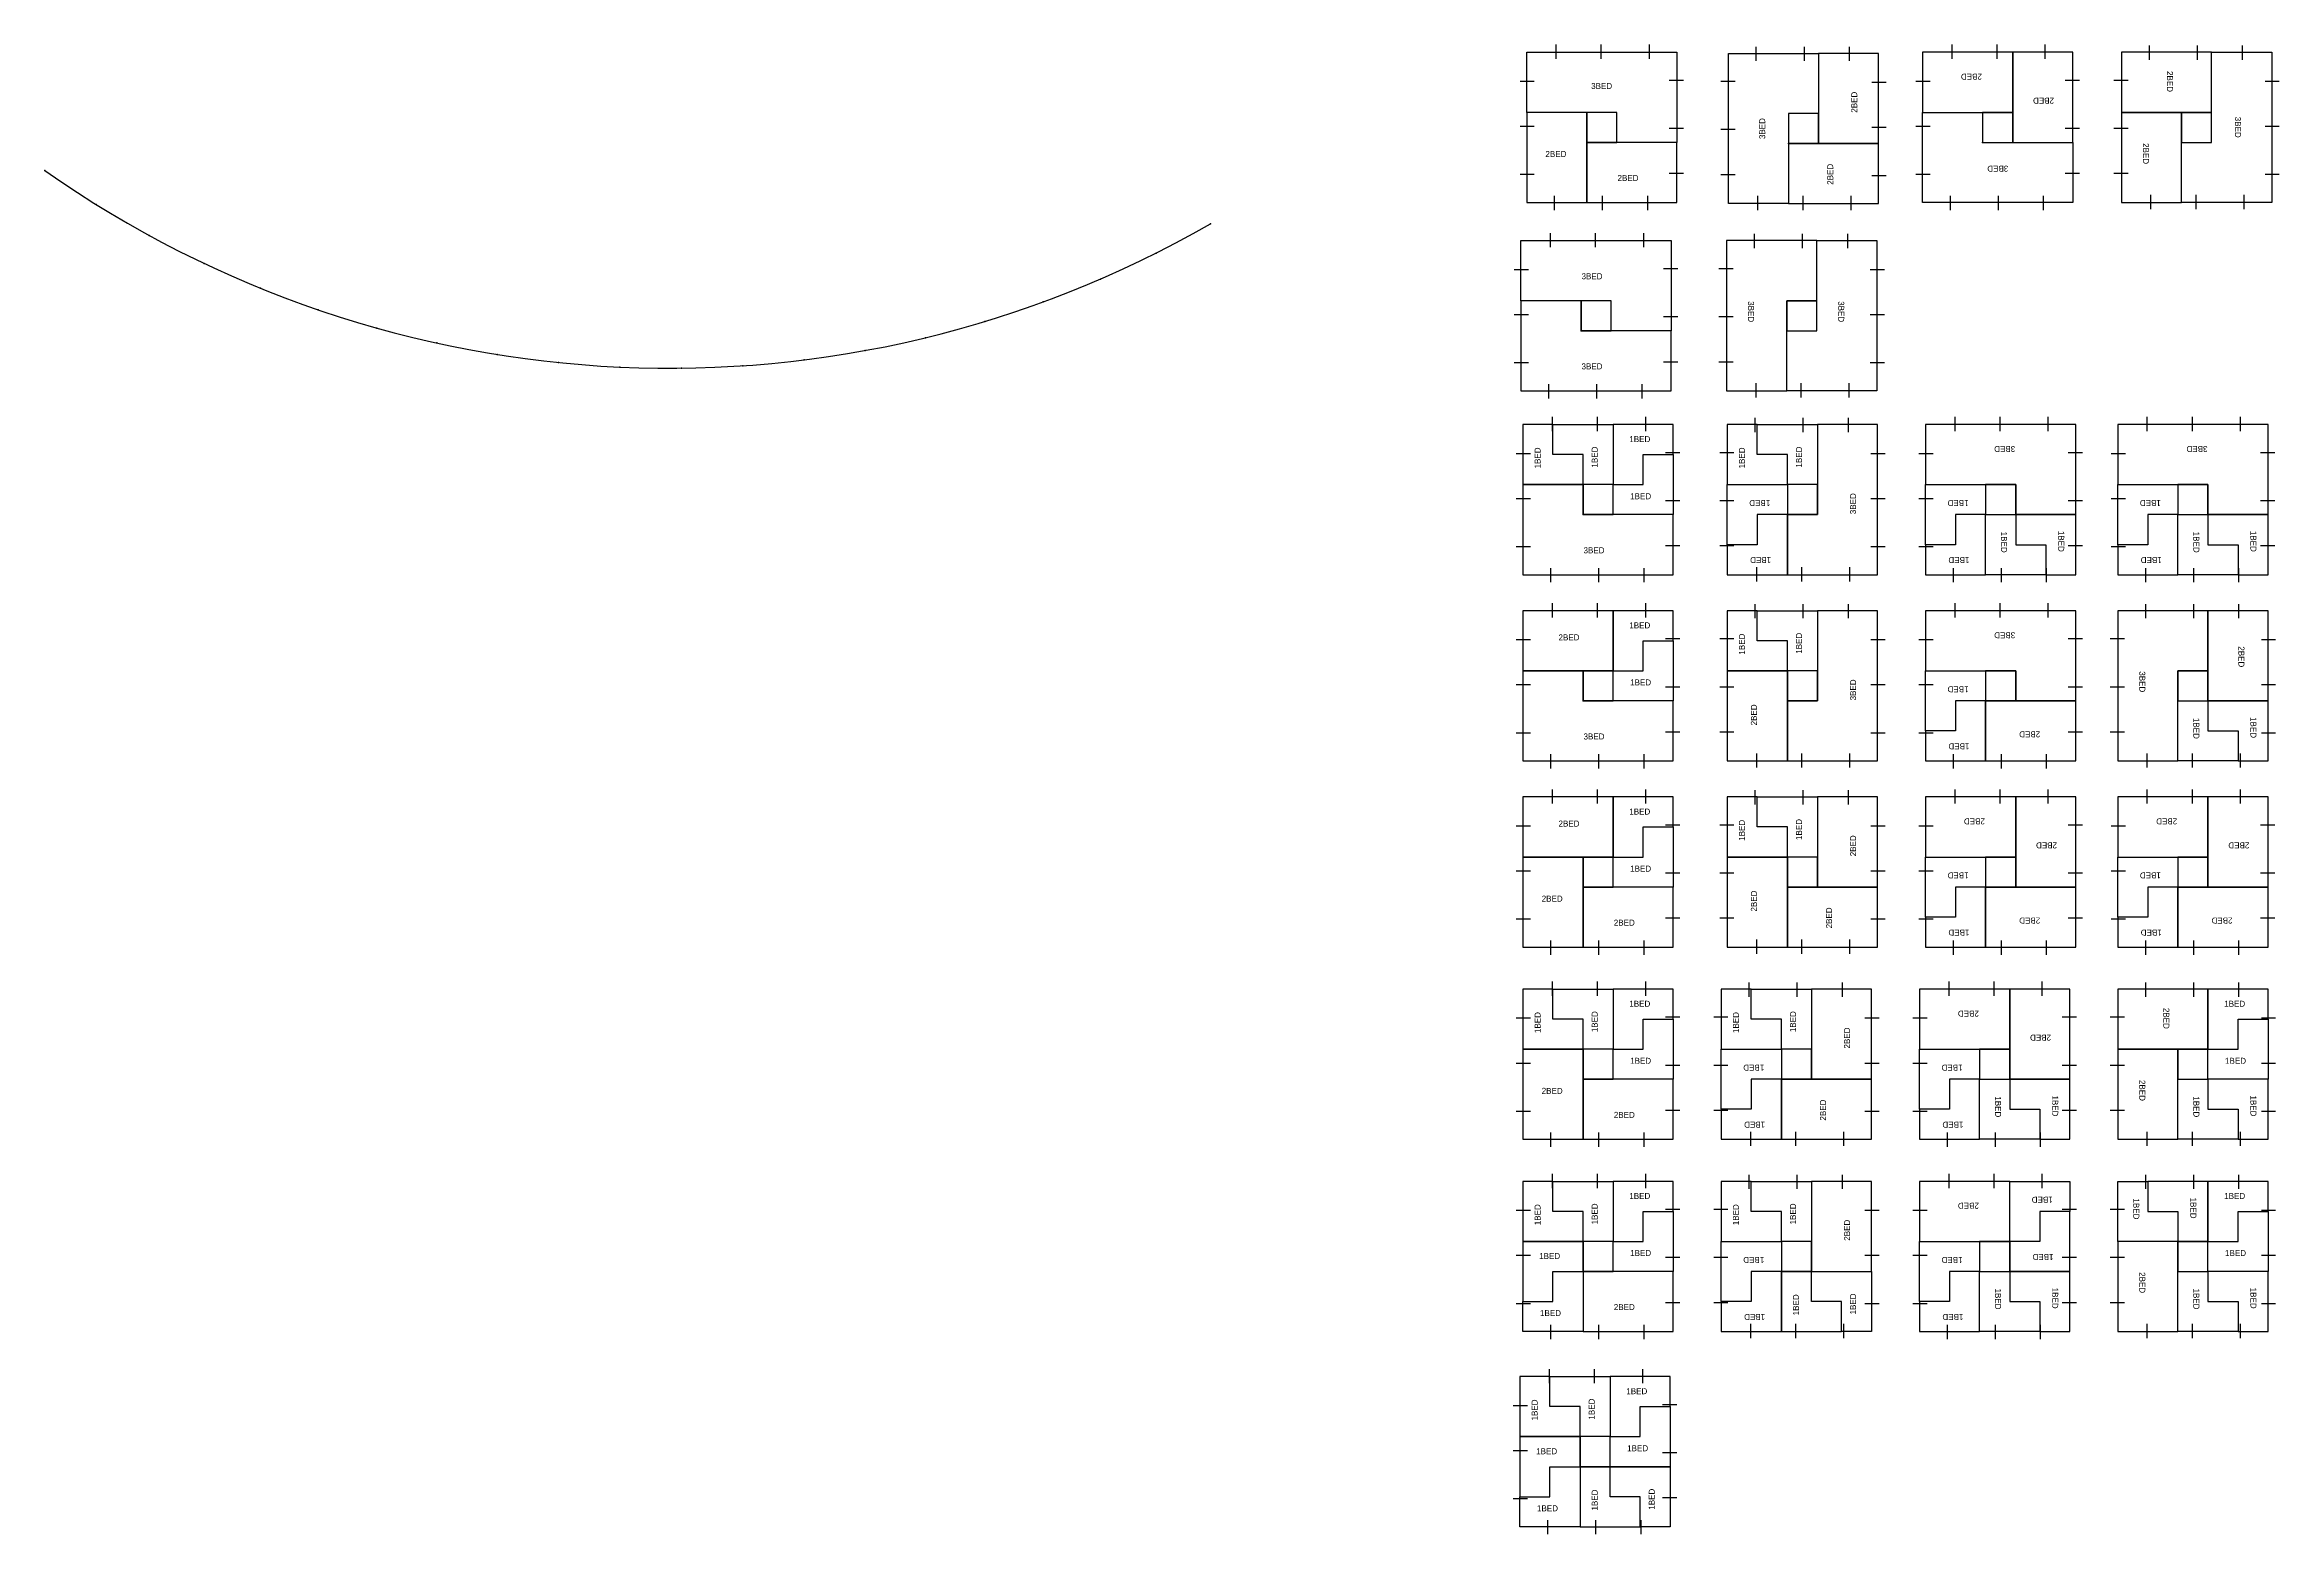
# Model space of a CAD drawing. Extents: x -37 to 335, y -216 to 226.
# Drawn here: x -37 to 334.9, y -215.8 to 32.2 of the extents above; entities that cross this region are included whole.
import ezdxf

# ---------------------------------------------------------------- set-up
doc = ezdxf.new("R2010")
doc.units = 0
doc.header["$LTSCALE"] = 1000
for name, color, linetype in [('FLOORPLATE$T1$11111111V1', 7, 'CONTINUOUS'), ('FLOORPLATE$T1$2111111V1', 7, 'CONTINUOUS'), ('FLOORPLATE$T1$2111111V2', 7, 'CONTINUOUS'), ('FLOORPLATE$T1$2111111V3', 7, 'CONTINUOUS'), ('FLOORPLATE$T1$2111111V4', 7, 'CONTINUOUS'), ('FLOORPLATE$T1$221111V1', 7, 'CONTINUOUS'), ('FLOORPLATE$T1$221111V2', 7, 'CONTINUOUS'), ('FLOORPLATE$T1$221111V3', 7, 'CONTINUOUS'), ('FLOORPLATE$T1$221111V4', 7, 'CONTINUOUS'), ('FLOORPLATE$T1$22211V1', 7, 'CONTINUOUS'), ('FLOORPLATE$T1$22211V2', 7, 'CONTINUOUS'), ('FLOORPLATE$T1$22211V3', 7, 'CONTINUOUS'), ('FLOORPLATE$T1$22211V4', 7, 'CONTINUOUS'), ('FLOORPLATE$T1$31111V1', 7, 'CONTINUOUS'), ('FLOORPLATE$T1$31111V2', 7, 'CONTINUOUS'), ('FLOORPLATE$T1$31111V3', 7, 'CONTINUOUS'), ('FLOORPLATE$T1$31111V4', 7, 'CONTINUOUS'), ('FLOORPLATE$T1$3211V1', 7, 'CONTINUOUS'), ('FLOORPLATE$T1$3211V2', 7, 'CONTINUOUS'), ('FLOORPLATE$T1$3211V3', 7, 'CONTINUOUS'), ('FLOORPLATE$T1$3211V4', 7, 'CONTINUOUS'), ('FLOORPLATE$T1$322V1', 7, 'CONTINUOUS'), ('FLOORPLATE$T1$322V2', 7, 'CONTINUOUS'), ('FLOORPLATE$T1$322V3', 7, 'CONTINUOUS'), ('FLOORPLATE$T1$322V4', 7, 'CONTINUOUS'), ('FLOORPLATE$T1$33V1', 7, 'CONTINUOUS'), ('FLOORPLATE$T1$33V2', 7, 'CONTINUOUS'), ('VIEW', 7, 'CONTINUOUS')]:
    doc.layers.add(name, color=color, linetype=linetype)

msp = doc.modelspace()

# ---------------------------------------------------------------- linework, layer by layer
at = {"layer": 'FLOORPLATE$T1$11111111V1'}
for p, q in [((213.35, -188.24), (213.35, -190.61)), ((220.86, -188.24), (220.86, -190.61)), ((228.87, -188.24), (228.87, -190.61)), ((209.76, -194.35), (207.39, -194.35)), ((232.24, -194.13), (234.61, -194.13)), ((209.76, -201.86), (207.39, -201.86)), ((232.24, -202.14), (234.61, -202.14)), ((209.76, -209.87), (207.39, -209.87)), ((232.24, -209.65), (234.61, -209.65)), ((213.13, -215.76), (213.13, -213.39)), ((221.14, -215.76), (221.14, -213.39)), ((228.65, -215.76), (228.65, -213.39))]:
    msp.add_line(p, q, dxfattribs=at)
for points in [[(218.5, -199.5), (218.5, -194.5), (213.5, -194.5), (213.5, -189.5), (208.5, -189.5), (208.5, -199.5)], [(213.5, -194.5), (213.5, -189.5), (223.5, -189.5), (223.5, -199.5), (218.5, -199.5), (218.5, -194.5)], [(223.5, -199.5), (228.5, -199.5), (228.5, -194.5), (233.5, -194.5), (233.5, -189.5), (223.5, -189.5)], [(228.5, -194.5), (233.5, -194.5), (233.5, -204.5), (223.5, -204.5), (223.5, -199.5), (228.5, -199.5)], [(208.5, -209.5), (213.5, -209.5), (213.5, -204.5), (218.5, -204.5), (218.5, -199.5), (208.5, -199.5)], [(218.5, -204.5), (223.5, -204.5), (223.5, -199.5), (218.5, -199.5)], [(213.5, -204.5), (218.5, -204.5), (218.5, -214.5), (208.5, -214.5), (208.5, -209.5), (213.5, -209.5)], [(228.5, -214.5), (228.5, -209.5), (223.5, -209.5), (223.5, -204.5), (218.5, -204.5), (218.5, -214.5)], [(223.5, -209.5), (223.5, -204.5), (233.5, -204.5), (233.5, -214.5), (228.5, -214.5), (228.5, -209.5)]]:
    msp.add_lwpolyline(points, close=True, dxfattribs=at)
msp.add_point((218.5, -204.5), dxfattribs=at)
at = {"layer": 'FLOORPLATE$T1$2111111V1'}
for p, q in [((213.85, -155.74), (213.85, -158.11)), ((221.36, -155.74), (221.36, -158.11)), ((229.37, -155.74), (229.37, -158.11)), ((210.26, -161.85), (207.89, -161.85)), ((232.74, -161.63), (235.11, -161.63)), ((210.26, -169.36), (207.89, -169.36)), ((232.74, -169.64), (235.11, -169.64)), ((210.26, -177.37), (207.89, -177.37)), ((232.74, -177.15), (235.11, -177.15)), ((213.63, -183.26), (213.63, -180.89)), ((221.64, -183.26), (221.64, -180.89)), ((229.15, -183.26), (229.15, -180.89))]:
    msp.add_line(p, q, dxfattribs=at)
for points in [[(219, -167), (219, -162), (214, -162), (214, -157), (209, -157), (209, -167)], [(214, -162), (214, -157), (224, -157), (224, -167), (219, -167), (219, -162)], [(224, -167), (229, -167), (229, -162), (234, -162), (234, -157), (224, -157)], [(229, -162), (234, -162), (234, -172), (224, -172), (224, -167), (229, -167)], [(209, -177), (214, -177), (214, -172), (219, -172), (219, -167), (209, -167)], [(219, -172), (224, -172), (224, -167), (219, -167)], [(214, -172), (219, -172), (219, -182), (209, -182), (209, -177), (214, -177)], [(219, -182), (234, -182), (234, -172), (219, -172)]]:
    msp.add_lwpolyline(points, close=True, dxfattribs=at)
msp.add_point((219, -172), dxfattribs=at)
at = {"layer": 'FLOORPLATE$T1$2111111V2'}
for p, q in [((246.63, -158.26), (246.63, -155.89)), ((254.64, -158.26), (254.64, -155.89)), ((262.15, -158.26), (262.15, -155.89)), ((240.74, -161.63), (243.11, -161.63)), ((268.26, -161.85), (265.89, -161.85)), ((240.74, -169.64), (243.11, -169.64)), ((268.26, -169.36), (265.89, -169.36)), ((240.74, -177.15), (243.11, -177.15)), ((268.26, -177.37), (265.89, -177.37)), ((246.85, -180.74), (246.85, -183.11)), ((254.36, -180.74), (254.36, -183.11)), ((262.37, -180.74), (262.37, -183.11))]:
    msp.add_line(p, q, dxfattribs=at)
for points in [[(252, -167), (252, -162), (247, -162), (247, -157), (242, -157), (242, -167)], [(247, -162), (247, -157), (257, -157), (257, -167), (252, -167), (252, -162)], [(267, -172), (267, -157), (257, -157), (257, -172)], [(247, -177), (242, -177), (242, -167), (252, -167), (252, -172), (247, -172)], [(257, -172), (257, -167), (252, -167), (252, -172)], [(252, -172), (247, -172), (247, -177), (242, -177), (242, -182), (252, -182)], [(262, -182), (262, -177), (257, -177), (257, -172), (252, -172), (252, -182)], [(257, -177), (257, -172), (267, -172), (267, -182), (262, -182), (262, -177)]]:
    msp.add_lwpolyline(points, close=True, dxfattribs=at)
msp.add_point((252, -172), dxfattribs=at)
at = {"layer": 'FLOORPLATE$T1$2111111V3'}
for p, q in [((279.85, -155.74), (279.85, -158.11)), ((287.36, -155.74), (287.36, -158.11)), ((295.37, -155.74), (295.37, -158.11)), ((276.26, -161.85), (273.89, -161.85)), ((298.74, -161.63), (301.11, -161.63)), ((276.26, -169.36), (273.89, -169.36)), ((298.74, -169.64), (301.11, -169.64)), ((276.26, -177.37), (273.89, -177.37)), ((298.74, -177.15), (301.11, -177.15)), ((279.63, -183.26), (279.63, -180.89)), ((287.64, -183.26), (287.64, -180.89)), ((295.15, -183.26), (295.15, -180.89))]:
    msp.add_line(p, q, dxfattribs=at)
for points in [[(290, -157), (275, -157), (275, -167), (290, -167)], [(295, -167), (290, -167), (290, -157), (300, -157), (300, -162), (295, -162)], [(300, -162), (295, -162), (295, -167), (290, -167), (290, -172), (300, -172)], [(280, -177), (275, -177), (275, -167), (285, -167), (285, -172), (280, -172)], [(290, -167), (285, -167), (285, -172), (290, -172)], [(285, -172), (280, -172), (280, -177), (275, -177), (275, -182), (285, -182)], [(295, -177), (295, -182), (285, -182), (285, -172), (290, -172), (290, -177)], [(290, -172), (290, -177), (295, -177), (295, -182), (300, -182), (300, -172)]]:
    msp.add_lwpolyline(points, close=True, dxfattribs=at)
msp.add_point((285, -172), dxfattribs=at)
at = {"layer": 'FLOORPLATE$T1$2111111V4'}
for p, q in [((312.63, -158.26), (312.63, -155.89)), ((320.64, -158.26), (320.64, -155.89)), ((328.15, -158.26), (328.15, -155.89)), ((306.74, -161.63), (309.11, -161.63)), ((334.26, -161.85), (331.89, -161.85)), ((306.74, -169.64), (309.11, -169.64)), ((334.26, -169.36), (331.89, -169.36)), ((306.74, -177.15), (309.11, -177.15)), ((334.26, -177.37), (331.89, -177.37)), ((312.85, -180.74), (312.85, -183.11)), ((320.36, -180.74), (320.36, -183.11)), ((328.37, -180.74), (328.37, -183.11))]:
    msp.add_line(p, q, dxfattribs=at)
for points in [[(318, -162), (318, -167), (308, -167), (308, -157), (313, -157), (313, -162)], [(313, -157), (313, -162), (318, -162), (318, -167), (323, -167), (323, -157)], [(323, -167), (328, -167), (328, -162), (333, -162), (333, -157), (323, -157)], [(328, -162), (333, -162), (333, -172), (323, -172), (323, -167), (328, -167)], [(308, -167), (308, -182), (318, -182), (318, -167)], [(318, -167), (318, -172), (323, -172), (323, -167)], [(328, -177), (328, -182), (318, -182), (318, -172), (323, -172), (323, -177)], [(323, -172), (323, -177), (328, -177), (328, -182), (333, -182), (333, -172)]]:
    msp.add_lwpolyline(points, close=True, dxfattribs=at)
msp.add_point((318, -172), dxfattribs=at)
at = {"layer": 'FLOORPLATE$T1$221111V1'}
for p, q in [((213.85, -123.74), (213.85, -126.11)), ((221.36, -123.74), (221.36, -126.11)), ((229.37, -123.74), (229.37, -126.11)), ((210.26, -129.85), (207.89, -129.85)), ((232.74, -129.63), (235.11, -129.63)), ((210.26, -137.36), (207.89, -137.36)), ((232.74, -137.64), (235.11, -137.64)), ((210.26, -145.37), (207.89, -145.37)), ((232.74, -145.15), (235.11, -145.15)), ((213.63, -151.26), (213.63, -148.89)), ((221.64, -151.26), (221.64, -148.89)), ((229.15, -151.26), (229.15, -148.89))]:
    msp.add_line(p, q, dxfattribs=at)
for points in [[(219, -135), (219, -130), (214, -130), (214, -125), (209, -125), (209, -135)], [(214, -130), (214, -125), (224, -125), (224, -135), (219, -135), (219, -130)], [(224, -135), (229, -135), (229, -130), (234, -130), (234, -125), (224, -125)], [(229, -130), (234, -130), (234, -140), (224, -140), (224, -135), (229, -135)], [(209, -150), (219, -150), (219, -135), (209, -135)], [(219, -140), (224, -140), (224, -135), (219, -135)], [(219, -150), (234, -150), (234, -140), (219, -140)]]:
    msp.add_lwpolyline(points, close=True, dxfattribs=at)
msp.add_point((219, -140), dxfattribs=at)
at = {"layer": 'FLOORPLATE$T1$221111V2'}
for p, q in [((246.63, -126.26), (246.63, -123.89)), ((254.64, -126.26), (254.64, -123.89)), ((262.15, -126.26), (262.15, -123.89)), ((240.74, -129.63), (243.11, -129.63)), ((268.26, -129.85), (265.89, -129.85)), ((268.26, -137.36), (265.89, -137.36)), ((240.74, -137.64), (243.11, -137.64)), ((240.74, -145.15), (243.11, -145.15)), ((246.85, -148.74), (246.85, -151.11)), ((254.36, -148.74), (254.36, -151.11)), ((262.37, -148.74), (262.37, -151.11)), ((268.26, -145.37), (265.89, -145.37))]:
    msp.add_line(p, q, dxfattribs=at)
for points in [[(252, -135), (252, -130), (247, -130), (247, -125), (242, -125), (242, -135)], [(247, -130), (247, -125), (257, -125), (257, -135), (252, -135), (252, -130)], [(267, -140), (267, -125), (257, -125), (257, -140)], [(247, -145), (242, -145), (242, -135), (252, -135), (252, -140), (247, -140)], [(257, -140), (257, -135), (252, -135), (252, -140)], [(252, -140), (247, -140), (247, -145), (242, -145), (242, -150), (252, -150)], [(267, -150), (267, -140), (252, -140), (252, -150)]]:
    msp.add_lwpolyline(points, close=True, dxfattribs=at)
msp.add_point((252, -140), dxfattribs=at)
at = {"layer": 'FLOORPLATE$T1$221111V3'}
for p, q in [((279.85, -123.74), (279.85, -126.11)), ((287.36, -123.74), (287.36, -126.11)), ((295.37, -123.74), (295.37, -126.11)), ((276.26, -129.85), (273.89, -129.85)), ((298.74, -129.63), (301.11, -129.63)), ((276.26, -137.36), (273.89, -137.36)), ((298.74, -137.64), (301.11, -137.64)), ((276.26, -145.37), (273.89, -145.37)), ((298.74, -145.15), (301.11, -145.15)), ((279.63, -151.26), (279.63, -148.89)), ((287.64, -151.26), (287.64, -148.89)), ((295.15, -151.26), (295.15, -148.89))]:
    msp.add_line(p, q, dxfattribs=at)
for points in [[(290, -125), (275, -125), (275, -135), (290, -135)], [(300, -125), (290, -125), (290, -140), (300, -140)], [(280, -145), (275, -145), (275, -135), (285, -135), (285, -140), (280, -140)], [(290, -135), (285, -135), (285, -140), (290, -140)], [(285, -140), (280, -140), (280, -145), (275, -145), (275, -150), (285, -150)], [(295, -145), (295, -150), (285, -150), (285, -140), (290, -140), (290, -145)], [(290, -140), (290, -145), (295, -145), (295, -150), (300, -150), (300, -140)]]:
    msp.add_lwpolyline(points, close=True, dxfattribs=at)
msp.add_point((285, -140), dxfattribs=at)
at = {"layer": 'FLOORPLATE$T1$221111V4'}
for p, q in [((312.63, -126.26), (312.63, -123.89)), ((320.64, -126.26), (320.64, -123.89)), ((328.15, -126.26), (328.15, -123.89)), ((306.74, -129.63), (309.11, -129.63)), ((334.26, -129.85), (331.89, -129.85)), ((334.26, -137.36), (331.89, -137.36)), ((306.74, -137.64), (309.11, -137.64)), ((306.74, -145.15), (309.11, -145.15)), ((312.85, -148.74), (312.85, -151.11)), ((320.36, -148.74), (320.36, -151.11)), ((328.37, -148.74), (328.37, -151.11)), ((334.26, -145.37), (331.89, -145.37))]:
    msp.add_line(p, q, dxfattribs=at)
for points in [[(308, -125), (308, -135), (323, -135), (323, -125)], [(323, -135), (328, -135), (328, -130), (333, -130), (333, -125), (323, -125)], [(328, -130), (333, -130), (333, -140), (323, -140), (323, -135), (328, -135)], [(308, -135), (308, -150), (318, -150), (318, -135)], [(318, -135), (318, -140), (323, -140), (323, -135)], [(328, -145), (328, -150), (318, -150), (318, -140), (323, -140), (323, -145)], [(323, -140), (323, -145), (328, -145), (328, -150), (333, -150), (333, -140)]]:
    msp.add_lwpolyline(points, close=True, dxfattribs=at)
msp.add_point((318, -140), dxfattribs=at)
at = {"layer": 'FLOORPLATE$T1$22211V1'}
for p, q in [((213.85, -91.74), (213.85, -94.11)), ((221.36, -91.74), (221.36, -94.11)), ((229.37, -91.74), (229.37, -94.11)), ((210.26, -97.85), (207.89, -97.85)), ((232.74, -97.63), (235.11, -97.63)), ((210.26, -105.36), (207.89, -105.36)), ((232.74, -105.64), (235.11, -105.64)), ((210.26, -113.37), (207.89, -113.37)), ((232.74, -113.15), (235.11, -113.15)), ((213.63, -119.26), (213.63, -116.89)), ((221.64, -119.26), (221.64, -116.89)), ((229.15, -119.26), (229.15, -116.89))]:
    msp.add_line(p, q, dxfattribs=at)
for points in [[(209, -103), (224, -103), (224, -93), (209, -93)], [(224, -103), (229, -103), (229, -98), (234, -98), (234, -93), (224, -93)], [(229, -98), (234, -98), (234, -108), (224, -108), (224, -103), (229, -103)], [(209, -118), (219, -118), (219, -103), (209, -103)], [(219, -108), (224, -108), (224, -103), (219, -103)], [(219, -118), (234, -118), (234, -108), (219, -108)]]:
    msp.add_lwpolyline(points, close=True, dxfattribs=at)
msp.add_point((219, -108), dxfattribs=at)
at = {"layer": 'FLOORPLATE$T1$22211V2'}
for p, q in [((247.63, -94.26), (247.63, -91.89)), ((255.64, -94.26), (255.64, -91.89)), ((263.15, -94.26), (263.15, -91.89)), ((241.74, -97.63), (244.11, -97.63)), ((269.26, -97.85), (266.89, -97.85)), ((241.74, -105.64), (244.11, -105.64)), ((269.26, -105.36), (266.89, -105.36)), ((241.74, -113.15), (244.11, -113.15)), ((269.26, -113.37), (266.89, -113.37)), ((247.85, -116.74), (247.85, -119.11)), ((255.36, -116.74), (255.36, -119.11)), ((263.37, -116.74), (263.37, -119.11))]:
    msp.add_line(p, q, dxfattribs=at)
for points in [[(253, -103), (253, -98), (248, -98), (248, -93), (243, -93), (243, -103)], [(248, -98), (248, -93), (258, -93), (258, -103), (253, -103), (253, -98)], [(268, -108), (268, -93), (258, -93), (258, -108)], [(253, -118), (253, -103), (243, -103), (243, -118)], [(258, -108), (258, -103), (253, -103), (253, -108)], [(268, -118), (268, -108), (253, -108), (253, -118)]]:
    msp.add_lwpolyline(points, close=True, dxfattribs=at)
msp.add_point((253, -108), dxfattribs=at)
at = {"layer": 'FLOORPLATE$T1$22211V3'}
for p, q in [((280.85, -91.74), (280.85, -94.11)), ((288.36, -91.74), (288.36, -94.11)), ((296.37, -91.74), (296.37, -94.11)), ((277.26, -97.85), (274.89, -97.85)), ((299.74, -97.63), (302.11, -97.63)), ((277.26, -105.36), (274.89, -105.36)), ((299.74, -105.64), (302.11, -105.64)), ((277.26, -113.37), (274.89, -113.37)), ((299.74, -113.15), (302.11, -113.15)), ((280.63, -119.26), (280.63, -116.89)), ((288.64, -119.26), (288.64, -116.89)), ((296.15, -119.26), (296.15, -116.89))]:
    msp.add_line(p, q, dxfattribs=at)
for points in [[(291, -93), (276, -93), (276, -103), (291, -103)], [(301, -93), (291, -93), (291, -108), (301, -108)], [(281, -113), (276, -113), (276, -103), (286, -103), (286, -108), (281, -108)], [(291, -103), (286, -103), (286, -108), (291, -108)], [(286, -108), (281, -108), (281, -113), (276, -113), (276, -118), (286, -118)], [(301, -108), (286, -108), (286, -118), (301, -118)]]:
    msp.add_lwpolyline(points, close=True, dxfattribs=at)
msp.add_point((286, -108), dxfattribs=at)
at = {"layer": 'FLOORPLATE$T1$22211V4'}
for p, q in [((312.85, -91.74), (312.85, -94.11)), ((320.36, -91.74), (320.36, -94.11)), ((328.37, -91.74), (328.37, -94.11)), ((309.26, -97.85), (306.89, -97.85)), ((331.74, -97.63), (334.11, -97.63)), ((309.26, -105.36), (306.89, -105.36)), ((331.74, -105.64), (334.11, -105.64)), ((309.26, -113.37), (306.89, -113.37)), ((331.74, -113.15), (334.11, -113.15)), ((312.63, -119.26), (312.63, -116.89)), ((320.64, -119.26), (320.64, -116.89)), ((328.15, -119.26), (328.15, -116.89))]:
    msp.add_line(p, q, dxfattribs=at)
for points in [[(323, -93), (308, -93), (308, -103), (323, -103)], [(333, -93), (323, -93), (323, -108), (333, -108)], [(313, -113), (308, -113), (308, -103), (318, -103), (318, -108), (313, -108)], [(323, -103), (318, -103), (318, -108), (323, -108)], [(318, -108), (313, -108), (313, -113), (308, -113), (308, -118), (318, -118)], [(333, -108), (318, -108), (318, -118), (333, -118)]]:
    msp.add_lwpolyline(points, close=True, dxfattribs=at)
msp.add_point((318, -108), dxfattribs=at)
at = {"layer": 'FLOORPLATE$T1$31111V1'}
for p, q in [((213.85, -29.74), (213.85, -32.11)), ((221.36, -29.74), (221.36, -32.11)), ((229.37, -29.74), (229.37, -32.11)), ((210.26, -35.85), (207.89, -35.85)), ((232.74, -35.63), (235.11, -35.63)), ((210.26, -43.36), (207.89, -43.36)), ((232.74, -43.64), (235.11, -43.64)), ((210.26, -51.37), (207.89, -51.37)), ((232.74, -51.15), (235.11, -51.15)), ((213.63, -57.26), (213.63, -54.89)), ((221.64, -57.26), (221.64, -54.89)), ((229.15, -57.26), (229.15, -54.89))]:
    msp.add_line(p, q, dxfattribs=at)
for points in [[(219, -41), (219, -36), (214, -36), (214, -31), (209, -31), (209, -41)], [(214, -36), (214, -31), (224, -31), (224, -41), (219, -41), (219, -36)], [(224, -41), (229, -41), (229, -36), (234, -36), (234, -31), (224, -31)], [(229, -36), (234, -36), (234, -46), (224, -46), (224, -41), (229, -41)], [(209, -41), (209, -56), (234, -56), (234, -46), (219, -46), (219, -41)], [(219, -46), (224, -46), (224, -41), (219, -41)]]:
    msp.add_lwpolyline(points, close=True, dxfattribs=at)
msp.add_point((219, -46), dxfattribs=at)
at = {"layer": 'FLOORPLATE$T1$31111V2'}
for p, q in [((247.63, -32.26), (247.63, -29.89)), ((255.64, -32.26), (255.64, -29.89)), ((263.15, -32.26), (263.15, -29.89)), ((241.74, -35.63), (244.11, -35.63)), ((269.26, -35.85), (266.89, -35.85)), ((241.74, -43.64), (244.11, -43.64)), ((269.26, -43.36), (266.89, -43.36)), ((241.74, -51.15), (244.11, -51.15)), ((269.26, -51.37), (266.89, -51.37)), ((247.85, -54.74), (247.85, -57.11)), ((255.36, -54.74), (255.36, -57.11)), ((263.37, -54.74), (263.37, -57.11))]:
    msp.add_line(p, q, dxfattribs=at)
for points in [[(253, -41), (253, -36), (248, -36), (248, -31), (243, -31), (243, -41)], [(248, -36), (248, -31), (258, -31), (258, -41), (253, -41), (253, -36)], [(253, -56), (268, -56), (268, -31), (258, -31), (258, -46), (253, -46)], [(248, -51), (243, -51), (243, -41), (253, -41), (253, -46), (248, -46)], [(258, -46), (258, -41), (253, -41), (253, -46)], [(253, -46), (248, -46), (248, -51), (243, -51), (243, -56), (253, -56)]]:
    msp.add_lwpolyline(points, close=True, dxfattribs=at)
msp.add_point((253, -46), dxfattribs=at)
at = {"layer": 'FLOORPLATE$T1$31111V3'}
for p, q in [((280.85, -29.74), (280.85, -32.11)), ((288.36, -29.74), (288.36, -32.11)), ((296.37, -29.74), (296.37, -32.11)), ((277.26, -35.85), (274.89, -35.85)), ((299.74, -35.63), (302.11, -35.63)), ((277.26, -43.36), (274.89, -43.36)), ((299.74, -43.64), (302.11, -43.64)), ((277.26, -51.37), (274.89, -51.37)), ((299.74, -51.15), (302.11, -51.15)), ((280.63, -57.26), (280.63, -54.89)), ((288.64, -57.26), (288.64, -54.89)), ((296.15, -57.26), (296.15, -54.89))]:
    msp.add_line(p, q, dxfattribs=at)
for points in [[(301, -46), (301, -31), (276, -31), (276, -41), (291, -41), (291, -46)], [(281, -51), (276, -51), (276, -41), (286, -41), (286, -46), (281, -46)], [(291, -41), (286, -41), (286, -46), (291, -46)], [(286, -46), (281, -46), (281, -51), (276, -51), (276, -56), (286, -56)], [(296, -51), (296, -56), (286, -56), (286, -46), (291, -46), (291, -51)], [(291, -46), (291, -51), (296, -51), (296, -56), (301, -56), (301, -46)]]:
    msp.add_lwpolyline(points, close=True, dxfattribs=at)
msp.add_point((286, -46), dxfattribs=at)
at = {"layer": 'FLOORPLATE$T1$31111V4'}
for p, q in [((312.85, -29.74), (312.85, -32.11)), ((320.36, -29.74), (320.36, -32.11)), ((328.37, -29.74), (328.37, -32.11)), ((309.26, -35.85), (306.89, -35.85)), ((331.74, -35.63), (334.11, -35.63)), ((309.26, -43.36), (306.89, -43.36)), ((331.74, -43.64), (334.11, -43.64)), ((309.26, -51.37), (306.89, -51.37)), ((331.74, -51.15), (334.11, -51.15)), ((312.63, -57.26), (312.63, -54.89)), ((320.64, -57.26), (320.64, -54.89)), ((328.15, -57.26), (328.15, -54.89))]:
    msp.add_line(p, q, dxfattribs=at)
for points in [[(333, -46), (333, -31), (308, -31), (308, -41), (323, -41), (323, -46)], [(313, -51), (308, -51), (308, -41), (318, -41), (318, -46), (313, -46)], [(323, -41), (318, -41), (318, -46), (323, -46)], [(318, -46), (313, -46), (313, -51), (308, -51), (308, -56), (318, -56)], [(328, -51), (328, -56), (318, -56), (318, -46), (323, -46), (323, -51)], [(323, -46), (323, -51), (328, -51), (328, -56), (333, -56), (333, -46)]]:
    msp.add_lwpolyline(points, close=True, dxfattribs=at)
msp.add_point((318, -46), dxfattribs=at)
at = {"layer": 'FLOORPLATE$T1$3211V1'}
for p, q in [((213.85, -60.74), (213.85, -63.11)), ((221.36, -60.74), (221.36, -63.11)), ((229.37, -60.74), (229.37, -63.11)), ((210.26, -66.85), (207.89, -66.85)), ((232.74, -66.63), (235.11, -66.63)), ((210.26, -74.36), (207.89, -74.36)), ((232.74, -74.64), (235.11, -74.64)), ((210.26, -82.37), (207.89, -82.37)), ((232.74, -82.15), (235.11, -82.15)), ((213.63, -88.26), (213.63, -85.89)), ((221.64, -88.26), (221.64, -85.89)), ((229.15, -88.26), (229.15, -85.89))]:
    msp.add_line(p, q, dxfattribs=at)
for points in [[(209, -72), (224, -72), (224, -62), (209, -62)], [(224, -72), (229, -72), (229, -67), (234, -67), (234, -62), (224, -62)], [(229, -67), (234, -67), (234, -77), (224, -77), (224, -72), (229, -72)], [(209, -72), (209, -87), (234, -87), (234, -77), (219, -77), (219, -72)], [(219, -77), (224, -77), (224, -72), (219, -72)]]:
    msp.add_lwpolyline(points, close=True, dxfattribs=at)
msp.add_point((219, -77), dxfattribs=at)
at = {"layer": 'FLOORPLATE$T1$3211V2'}
for p, q in [((247.63, -63.26), (247.63, -60.89)), ((255.64, -63.26), (255.64, -60.89)), ((263.15, -63.26), (263.15, -60.89)), ((241.74, -66.63), (244.11, -66.63)), ((269.26, -66.85), (266.89, -66.85)), ((269.26, -74.36), (266.89, -74.36)), ((241.74, -74.64), (244.11, -74.64)), ((241.74, -82.15), (244.11, -82.15)), ((269.26, -82.37), (266.89, -82.37)), ((247.85, -85.74), (247.85, -88.11)), ((255.36, -85.74), (255.36, -88.11)), ((263.37, -85.74), (263.37, -88.11))]:
    msp.add_line(p, q, dxfattribs=at)
for points in [[(253, -72), (253, -67), (248, -67), (248, -62), (243, -62), (243, -72)], [(248, -67), (248, -62), (258, -62), (258, -72), (253, -72), (253, -67)], [(253, -87), (268, -87), (268, -62), (258, -62), (258, -77), (253, -77)], [(253, -87), (253, -72), (243, -72), (243, -87)], [(258, -77), (258, -72), (253, -72), (253, -77)]]:
    msp.add_lwpolyline(points, close=True, dxfattribs=at)
msp.add_point((253, -77), dxfattribs=at)
at = {"layer": 'FLOORPLATE$T1$3211V3'}
for p, q in [((280.85, -60.74), (280.85, -63.11)), ((288.36, -60.74), (288.36, -63.11)), ((296.37, -60.74), (296.37, -63.11)), ((277.26, -66.85), (274.89, -66.85)), ((299.74, -66.63), (302.11, -66.63)), ((277.26, -74.36), (274.89, -74.36)), ((299.74, -74.64), (302.11, -74.64)), ((277.26, -82.37), (274.89, -82.37)), ((299.74, -82.15), (302.11, -82.15)), ((280.63, -88.26), (280.63, -85.89)), ((288.64, -88.26), (288.64, -85.89)), ((296.15, -88.26), (296.15, -85.89))]:
    msp.add_line(p, q, dxfattribs=at)
for points in [[(301, -77), (301, -62), (276, -62), (276, -72), (291, -72), (291, -77)], [(281, -82), (276, -82), (276, -72), (286, -72), (286, -77), (281, -77)], [(291, -72), (286, -72), (286, -77), (291, -77)], [(286, -77), (281, -77), (281, -82), (276, -82), (276, -87), (286, -87)], [(301, -77), (286, -77), (286, -87), (301, -87)]]:
    msp.add_lwpolyline(points, close=True, dxfattribs=at)
msp.add_point((286, -77), dxfattribs=at)
at = {"layer": 'FLOORPLATE$T1$3211V4'}
for p, q in [((312.63, -63.26), (312.63, -60.89)), ((320.64, -63.26), (320.64, -60.89)), ((328.15, -63.26), (328.15, -60.89)), ((306.74, -66.63), (309.11, -66.63)), ((334.26, -66.85), (331.89, -66.85)), ((334.26, -74.36), (331.89, -74.36)), ((306.74, -74.64), (309.11, -74.64)), ((306.74, -82.15), (309.11, -82.15)), ((334.26, -82.37), (331.89, -82.37)), ((312.85, -85.74), (312.85, -88.11)), ((320.36, -85.74), (320.36, -88.11)), ((328.37, -85.74), (328.37, -88.11))]:
    msp.add_line(p, q, dxfattribs=at)
for points in [[(323, -62), (308, -62), (308, -87), (318, -87), (318, -72), (323, -72)], [(323, -62), (323, -77), (333, -77), (333, -62)], [(318, -72), (318, -77), (323, -77), (323, -72)], [(328, -82), (328, -87), (318, -87), (318, -77), (323, -77), (323, -82)], [(323, -77), (323, -82), (328, -82), (328, -87), (333, -87), (333, -77)]]:
    msp.add_lwpolyline(points, close=True, dxfattribs=at)
msp.add_point((318, -77), dxfattribs=at)
at = {"layer": 'FLOORPLATE$T1$322V1'}
for p, q in [((214.47, 32.25), (214.47, 29.87)), ((221.98, 32.25), (221.98, 29.87)), ((229.99, 32.25), (229.99, 29.87)), ((210.88, 26.13), (208.51, 26.13)), ((233.36, 26.35), (235.73, 26.35)), ((210.88, 18.62), (208.51, 18.62)), ((233.36, 18.34), (235.73, 18.34)), ((210.88, 10.62), (208.51, 10.62)), ((233.36, 10.83), (235.73, 10.83)), ((214.25, 4.72), (214.25, 7.09)), ((222.26, 4.72), (222.26, 7.09)), ((229.77, 4.72), (229.77, 7.09))]:
    msp.add_line(p, q, dxfattribs=at)
for points in [[(209.62, 30.98), (234.62, 30.98), (234.62, 15.98), (224.62, 15.98), (224.62, 20.98), (209.62, 20.98)], [(209.62, 5.98), (219.62, 5.98), (219.62, 20.98), (209.62, 20.98)], [(219.62, 15.98), (224.62, 15.98), (224.62, 20.98), (219.62, 20.98)], [(219.62, 5.98), (234.62, 5.98), (234.62, 15.98), (219.62, 15.98)]]:
    msp.add_lwpolyline(points, close=True, dxfattribs=at)
msp.add_point((219.62, 15.98), dxfattribs=at)
at = {"layer": 'FLOORPLATE$T1$322V2'}
for p, q in [((247.83, 29.54), (247.83, 31.91)), ((255.84, 29.54), (255.84, 31.91)), ((263.35, 29.54), (263.35, 31.91)), ((241.93, 26.17), (244.31, 26.17)), ((269.46, 25.95), (267.08, 25.95)), ((241.93, 18.16), (244.31, 18.16)), ((269.46, 18.44), (267.08, 18.44)), ((241.93, 10.65), (244.31, 10.65)), ((269.46, 10.43), (267.08, 10.43)), ((248.04, 7.07), (248.04, 4.69)), ((255.55, 7.07), (255.55, 4.69)), ((263.56, 7.07), (263.56, 4.69))]:
    msp.add_line(p, q, dxfattribs=at)
for points in [[(243.19, 5.8), (243.19, 30.8), (258.19, 30.8), (258.19, 20.8), (253.19, 20.8), (253.19, 5.8)], [(268.19, 15.8), (268.19, 30.8), (258.19, 30.8), (258.19, 15.8)], [(258.19, 15.8), (258.19, 20.8), (253.19, 20.8), (253.19, 15.8)], [(268.19, 5.8), (268.19, 15.8), (253.19, 15.8), (253.19, 5.8)]]:
    msp.add_lwpolyline(points, close=True, dxfattribs=at)
msp.add_point((253.19, 15.8), dxfattribs=at)
at = {"layer": 'FLOORPLATE$T1$322V3'}
for p, q in [((280.35, 32.25), (280.35, 29.87)), ((287.86, 32.25), (287.86, 29.87)), ((295.87, 32.25), (295.87, 29.87)), ((276.77, 26.13), (274.39, 26.13)), ((299.24, 26.35), (301.61, 26.35)), ((276.77, 18.62), (274.39, 18.62)), ((299.24, 18.34), (301.61, 18.34)), ((276.77, 10.62), (274.39, 10.62)), ((299.24, 10.83), (301.61, 10.83)), ((280.14, 4.72), (280.14, 7.09)), ((288.14, 4.72), (288.14, 7.09)), ((295.65, 4.72), (295.65, 7.09))]:
    msp.add_line(p, q, dxfattribs=at)
for points in [[(290.5, 30.98), (275.5, 30.98), (275.5, 20.98), (290.5, 20.98)], [(300.5, 30.98), (290.5, 30.98), (290.5, 15.98), (300.5, 15.98)], [(300.5, 5.98), (275.5, 5.98), (275.5, 20.98), (285.5, 20.98), (285.5, 15.98), (300.5, 15.98)], [(290.5, 20.98), (285.5, 20.98), (285.5, 15.98), (290.5, 15.98)]]:
    msp.add_lwpolyline(points, close=True, dxfattribs=at)
msp.add_point((285.5, 15.98), dxfattribs=at)
at = {"layer": 'FLOORPLATE$T1$322V4'}
for p, q in [((313.24, 29.72), (313.24, 32.09)), ((321.24, 29.72), (321.24, 32.09)), ((328.76, 29.72), (328.76, 32.09)), ((307.34, 26.35), (309.72, 26.35)), ((334.87, 26.13), (332.49, 26.13)), ((334.87, 18.62), (332.49, 18.62)), ((307.34, 18.34), (309.72, 18.34)), ((307.34, 10.83), (309.72, 10.83)), ((334.87, 10.62), (332.49, 10.62)), ((313.45, 7.25), (313.45, 4.87)), ((320.96, 7.25), (320.96, 4.87)), ((328.97, 7.25), (328.97, 4.87))]:
    msp.add_line(p, q, dxfattribs=at)
for points in [[(308.6, 30.98), (308.6, 20.98), (323.6, 20.98), (323.6, 30.98)], [(333.6, 30.98), (333.6, 5.98), (318.6, 5.98), (318.6, 15.98), (323.6, 15.98), (323.6, 30.98)], [(308.6, 20.98), (308.6, 5.98), (318.6, 5.98), (318.6, 20.98)], [(318.6, 20.98), (318.6, 15.98), (323.6, 15.98), (323.6, 20.98)]]:
    msp.add_lwpolyline(points, close=True, dxfattribs=at)
msp.add_point((318.6, 15.98), dxfattribs=at)
at = {"layer": 'FLOORPLATE$T1$33V1'}
for p, q in [((213.52, 0.89), (213.52, -1.49)), ((221.03, 0.89), (221.03, -1.49)), ((229.04, 0.89), (229.04, -1.49)), ((209.93, -5.23), (207.56, -5.23)), ((232.41, -5.01), (234.78, -5.01)), ((209.93, -12.74), (207.56, -12.74)), ((232.41, -13.02), (234.78, -13.02)), ((209.93, -20.74), (207.56, -20.74)), ((232.41, -20.53), (234.78, -20.53)), ((213.3, -26.64), (213.3, -24.27)), ((221.31, -26.64), (221.31, -24.27)), ((228.82, -26.64), (228.82, -24.27))]:
    msp.add_line(p, q, dxfattribs=at)
for points in [[(208.67, -0.38), (233.67, -0.38), (233.67, -15.38), (223.67, -15.38), (223.67, -10.38), (208.67, -10.38)], [(208.67, -10.38), (208.67, -25.38), (233.67, -25.38), (233.67, -15.38), (218.67, -15.38), (218.67, -10.38)], [(218.67, -15.38), (223.67, -15.38), (223.67, -10.38), (218.67, -10.38)]]:
    msp.add_lwpolyline(points, close=True, dxfattribs=at)
msp.add_point((218.67, -15.38), dxfattribs=at)
at = {"layer": 'FLOORPLATE$T1$33V2'}
for p, q in [((247.52, -1.64), (247.52, 0.73)), ((255.53, -1.64), (255.53, 0.73)), ((263.04, -1.64), (263.04, 0.73)), ((241.62, -5.01), (244, -5.01)), ((269.15, -5.23), (266.77, -5.23)), ((241.62, -13.02), (244, -13.02)), ((269.15, -12.74), (266.77, -12.74)), ((241.62, -20.53), (244, -20.53)), ((269.15, -20.74), (266.77, -20.74)), ((247.74, -24.11), (247.74, -26.49)), ((255.25, -24.11), (255.25, -26.49)), ((263.25, -24.11), (263.25, -26.49))]:
    msp.add_line(p, q, dxfattribs=at)
for points in [[(257.89, -0.38), (242.89, -0.38), (242.89, -25.38), (252.89, -25.38), (252.89, -10.38), (257.89, -10.38)], [(267.89, -0.38), (267.89, -25.38), (252.89, -25.38), (252.89, -15.38), (257.89, -15.38), (257.89, -0.38)], [(252.89, -10.38), (252.89, -15.38), (257.89, -15.38), (257.89, -10.38)]]:
    msp.add_lwpolyline(points, close=True, dxfattribs=at)
msp.add_point((252.89, -15.38), dxfattribs=at)
at = {"layer": 'VIEW'}
msp.add_arc((67, 159), 180.62, 234.8456, 299.8858, dxfattribs=at)
for p in [(-37, 11.32), (-28.46, 5.66), (-19.6, 0.49), (157, 2.4), (147.97, -2.46), (-10.47, -4.17), (138.68, -6.79), (-1.09, -8.3), (129.16, -10.59), (8.51, -11.89), (119.44, -13.84), (18.3, -14.93), (28.24, -17.42), (109.55, -16.54), (38.31, -19.33), (48.48, -20.67), (58.7, -21.43), (68.95, -21.61), (79.19, -21.21), (89.39, -20.23), (99.52, -18.67)]:
    msp.add_point(p, dxfattribs=at)

# ---------------------------------------------------------------- texts
at = {"layer": 'FLOORPLATE$T1$11111111V1', "linetype": 'CONTINUOUS'}
for p in [(220.93, -196.66), (211.43, -196.8), (230.93, -211.66), (221.43, -211.8)]:
    msp.add_text('1BED', height=1, rotation=90, dxfattribs=at).set_placement(p)
for p in [(226.2, -192.43), (211.2, -202.43), (226.34, -201.93), (211.34, -211.93)]:
    msp.add_text('1BED', height=1, dxfattribs=at).set_placement(p)
at = {"layer": 'FLOORPLATE$T1$2111111V1', "linetype": 'CONTINUOUS'}
for s, p in [('1BED', (226.7, -159.93)), ('1BED', (211.7, -169.93)), ('1BED', (226.84, -169.43)), ('1BED', (211.84, -179.43)), ('2BED', (224.12, -178.43))]:
    msp.add_text(s, height=1, dxfattribs=at).set_placement(p)
for p in [(211.93, -164.3), (221.43, -164.16)]:
    msp.add_text('1BED', height=1, rotation=90, dxfattribs=at).set_placement(p)
at = {"layer": 'FLOORPLATE$T1$2111111V2', "linetype": 'CONTINUOUS'}
for s, rotation, p in [('1BED', 90, (244.93, -164.3)), ('1BED', 90, (254.43, -164.16)), ('2BED', 90, (263.43, -166.88)), ('1BED', 180, (249.16, -169.57)), ('1BED', 90, (254.93, -179.3)), ('1BED', 90, (264.43, -179.16)), ('1BED', 180, (249.3, -179.07))]:
    msp.add_text(s, height=1, rotation=rotation, dxfattribs=at).set_placement(p)
at = {"layer": 'FLOORPLATE$T1$2111111V3', "linetype": 'CONTINUOUS'}
for s, rotation, p in [('1BED', 180, (297.16, -159.57)), ('2BED', 180, (284.88, -160.57)), ('1BED', 180, (282.16, -169.57)), ('1BED', 180, (297.3, -169.07)), ('1BED', 270, (287.57, -174.84)), ('1BED', 270, (297.07, -174.7)), ('1BED', 180, (282.3, -179.07))]:
    msp.add_text(s, height=1, rotation=rotation, dxfattribs=at).set_placement(p)
at = {"layer": 'FLOORPLATE$T1$2111111V4', "linetype": 'CONTINUOUS'}
for s, p in [('1BED', (320.07, -159.7)), ('1BED', (310.57, -159.84)), ('2BED', (311.57, -172.12)), ('1BED', (320.57, -174.84)), ('1BED', (330.07, -174.7))]:
    msp.add_text(s, height=1, rotation=270, dxfattribs=at).set_placement(p)
for p in [(325.7, -159.93), (325.84, -169.43)]:
    msp.add_text('1BED', height=1, dxfattribs=at).set_placement(p)
at = {"layer": 'FLOORPLATE$T1$221111V1', "linetype": 'CONTINUOUS'}
for p in [(211.93, -132.3), (221.43, -132.16)]:
    msp.add_text('1BED', height=1, rotation=90, dxfattribs=at).set_placement(p)
for s, p in [('1BED', (226.7, -127.93)), ('1BED', (226.84, -137.43)), ('2BED', (212.12, -142.43)), ('2BED', (224.12, -146.43))]:
    msp.add_text(s, height=1, dxfattribs=at).set_placement(p)
at = {"layer": 'FLOORPLATE$T1$221111V2', "linetype": 'CONTINUOUS'}
for s, rotation, p in [('1BED', 90, (244.93, -132.3)), ('1BED', 90, (254.43, -132.16)), ('2BED', 90, (263.43, -134.88)), ('1BED', 180, (249.16, -137.57)), ('2BED', 90, (259.43, -146.88)), ('1BED', 180, (249.3, -147.07))]:
    msp.add_text(s, height=1, rotation=rotation, dxfattribs=at).set_placement(p)
at = {"layer": 'FLOORPLATE$T1$221111V3', "linetype": 'CONTINUOUS'}
for s, rotation, p in [('2BED', 180, (284.88, -128.57)), ('2BED', 180, (296.88, -132.57)), ('1BED', 180, (282.16, -137.57)), ('1BED', 270, (287.57, -142.84)), ('1BED', 270, (297.07, -142.7)), ('1BED', 180, (282.3, -147.07))]:
    msp.add_text(s, height=1, rotation=rotation, dxfattribs=at).set_placement(p)
at = {"layer": 'FLOORPLATE$T1$221111V4', "linetype": 'CONTINUOUS'}
for s, p in [('2BED', (315.57, -128.12)), ('2BED', (311.57, -140.12)), ('1BED', (320.57, -142.84)), ('1BED', (330.07, -142.7))]:
    msp.add_text(s, height=1, rotation=270, dxfattribs=at).set_placement(p)
for p in [(325.7, -127.93), (325.84, -137.43)]:
    msp.add_text('1BED', height=1, dxfattribs=at).set_placement(p)
at = {"layer": 'FLOORPLATE$T1$22211V1', "linetype": 'CONTINUOUS'}
for s, p in [('1BED', (226.7, -95.93)), ('2BED', (214.92, -97.93)), ('1BED', (226.84, -105.43)), ('2BED', (212.12, -110.43)), ('2BED', (224.12, -114.43))]:
    msp.add_text(s, height=1, dxfattribs=at).set_placement(p)
at = {"layer": 'FLOORPLATE$T1$22211V2', "linetype": 'CONTINUOUS'}
for s, p in [('1BED', (245.93, -100.3)), ('1BED', (255.43, -100.16)), ('2BED', (264.43, -102.88)), ('2BED', (247.93, -112.08)), ('2BED', (260.43, -114.88))]:
    msp.add_text(s, height=1, rotation=90, dxfattribs=at).set_placement(p)
at = {"layer": 'FLOORPLATE$T1$22211V3', "linetype": 'CONTINUOUS'}
for s, p in [('2BED', (285.88, -96.57)), ('2BED', (297.88, -100.57)), ('1BED', (283.16, -105.57)), ('1BED', (283.3, -115.07)), ('2BED', (295.08, -113.07))]:
    msp.add_text(s, height=1, rotation=180, dxfattribs=at).set_placement(p)
at = {"layer": 'FLOORPLATE$T1$22211V4', "linetype": 'CONTINUOUS'}
for s, p in [('2BED', (317.88, -96.57)), ('2BED', (329.88, -100.57)), ('1BED', (315.16, -105.57)), ('1BED', (315.3, -115.07)), ('2BED', (327.08, -113.07))]:
    msp.add_text(s, height=1, rotation=180, dxfattribs=at).set_placement(p)
at = {"layer": 'FLOORPLATE$T1$31111V1', "linetype": 'CONTINUOUS'}
for s, p in [('1BED', (226.7, -33.93)), ('1BED', (226.84, -43.43)), ('3BED', (219.08, -52.43))]:
    msp.add_text(s, height=1, dxfattribs=at).set_placement(p)
for p in [(211.93, -38.3), (221.43, -38.16)]:
    msp.add_text('1BED', height=1, rotation=90, dxfattribs=at).set_placement(p)
at = {"layer": 'FLOORPLATE$T1$31111V2', "linetype": 'CONTINUOUS'}
for s, rotation, p in [('1BED', 90, (245.93, -38.3)), ('1BED', 90, (255.43, -38.16)), ('1BED', 180, (250.16, -43.57)), ('3BED', 90, (264.43, -45.92)), ('1BED', 180, (250.3, -53.07))]:
    msp.add_text(s, height=1, rotation=rotation, dxfattribs=at).set_placement(p)
at = {"layer": 'FLOORPLATE$T1$31111V3', "linetype": 'CONTINUOUS'}
for s, rotation, p in [('3BED', 180, (290.92, -34.57)), ('1BED', 180, (283.16, -43.57)), ('1BED', 270, (288.57, -48.84)), ('1BED', 270, (298.07, -48.7)), ('1BED', 180, (283.3, -53.07))]:
    msp.add_text(s, height=1, rotation=rotation, dxfattribs=at).set_placement(p)
at = {"layer": 'FLOORPLATE$T1$31111V4', "linetype": 'CONTINUOUS'}
for s, rotation, p in [('3BED', 180, (322.92, -34.57)), ('1BED', 180, (315.16, -43.57)), ('1BED', 270, (320.57, -48.84)), ('1BED', 270, (330.07, -48.7)), ('1BED', 180, (315.3, -53.07))]:
    msp.add_text(s, height=1, rotation=rotation, dxfattribs=at).set_placement(p)
at = {"layer": 'FLOORPLATE$T1$3211V1', "linetype": 'CONTINUOUS'}
for s, p in [('2BED', (214.92, -66.93)), ('1BED', (226.7, -64.93)), ('1BED', (226.84, -74.43)), ('3BED', (219.08, -83.43))]:
    msp.add_text(s, height=1, dxfattribs=at).set_placement(p)
at = {"layer": 'FLOORPLATE$T1$3211V2', "linetype": 'CONTINUOUS'}
for s, p in [('1BED', (245.93, -69.3)), ('1BED', (255.43, -69.16)), ('3BED', (264.43, -76.92)), ('2BED', (247.93, -81.08))]:
    msp.add_text(s, height=1, rotation=90, dxfattribs=at).set_placement(p)
at = {"layer": 'FLOORPLATE$T1$3211V3', "linetype": 'CONTINUOUS'}
for s, p in [('3BED', (290.92, -65.57)), ('1BED', (283.16, -74.57)), ('1BED', (283.3, -84.07)), ('2BED', (295.08, -82.07))]:
    msp.add_text(s, height=1, rotation=180, dxfattribs=at).set_placement(p)
at = {"layer": 'FLOORPLATE$T1$3211V4', "linetype": 'CONTINUOUS'}
for s, p in [('2BED', (328.07, -67.92)), ('3BED', (311.57, -72.08)), ('1BED', (320.57, -79.84)), ('1BED', (330.07, -79.7))]:
    msp.add_text(s, height=1, rotation=270, dxfattribs=at).set_placement(p)
at = {"layer": 'FLOORPLATE$T1$322V1', "linetype": 'CONTINUOUS'}
for s, p in [('3BED', (220.35, 24.87)), ('2BED', (212.74, 13.55)), ('2BED', (224.74, 9.55))]:
    msp.add_text(s, height=1, dxfattribs=at).set_placement(p)
at = {"layer": 'FLOORPLATE$T1$322V2', "linetype": 'CONTINUOUS'}
for s, p in [('2BED', (264.63, 20.92)), ('3BED', (249.31, 16.53)), ('2BED', (260.63, 8.92))]:
    msp.add_text(s, height=1, rotation=90, dxfattribs=at).set_placement(p)
at = {"layer": 'FLOORPLATE$T1$322V3', "linetype": 'CONTINUOUS'}
for s, p in [('2BED', (285.38, 27.41)), ('2BED', (297.38, 23.41)), ('3BED', (289.77, 12.1))]:
    msp.add_text(s, height=1, rotation=180, dxfattribs=at).set_placement(p)
at = {"layer": 'FLOORPLATE$T1$322V4', "linetype": 'CONTINUOUS'}
for s, p in [('2BED', (316.17, 27.86)), ('3BED', (327.49, 20.25)), ('2BED', (312.17, 15.86))]:
    msp.add_text(s, height=1, rotation=270, dxfattribs=at).set_placement(p)
at = {"layer": 'FLOORPLATE$T1$33V1', "linetype": 'CONTINUOUS'}
for p in [(218.75, -6.81), (218.75, -21.81)]:
    msp.add_text('3BED', height=1, dxfattribs=at).set_placement(p)
at = {"layer": 'FLOORPLATE$T1$33V2', "linetype": 'CONTINUOUS'}
for p in [(246.46, -10.46), (261.46, -10.46)]:
    msp.add_text('3BED', height=1, rotation=270, dxfattribs=at).set_placement(p)

doc.saveas('drawing.dxf')
